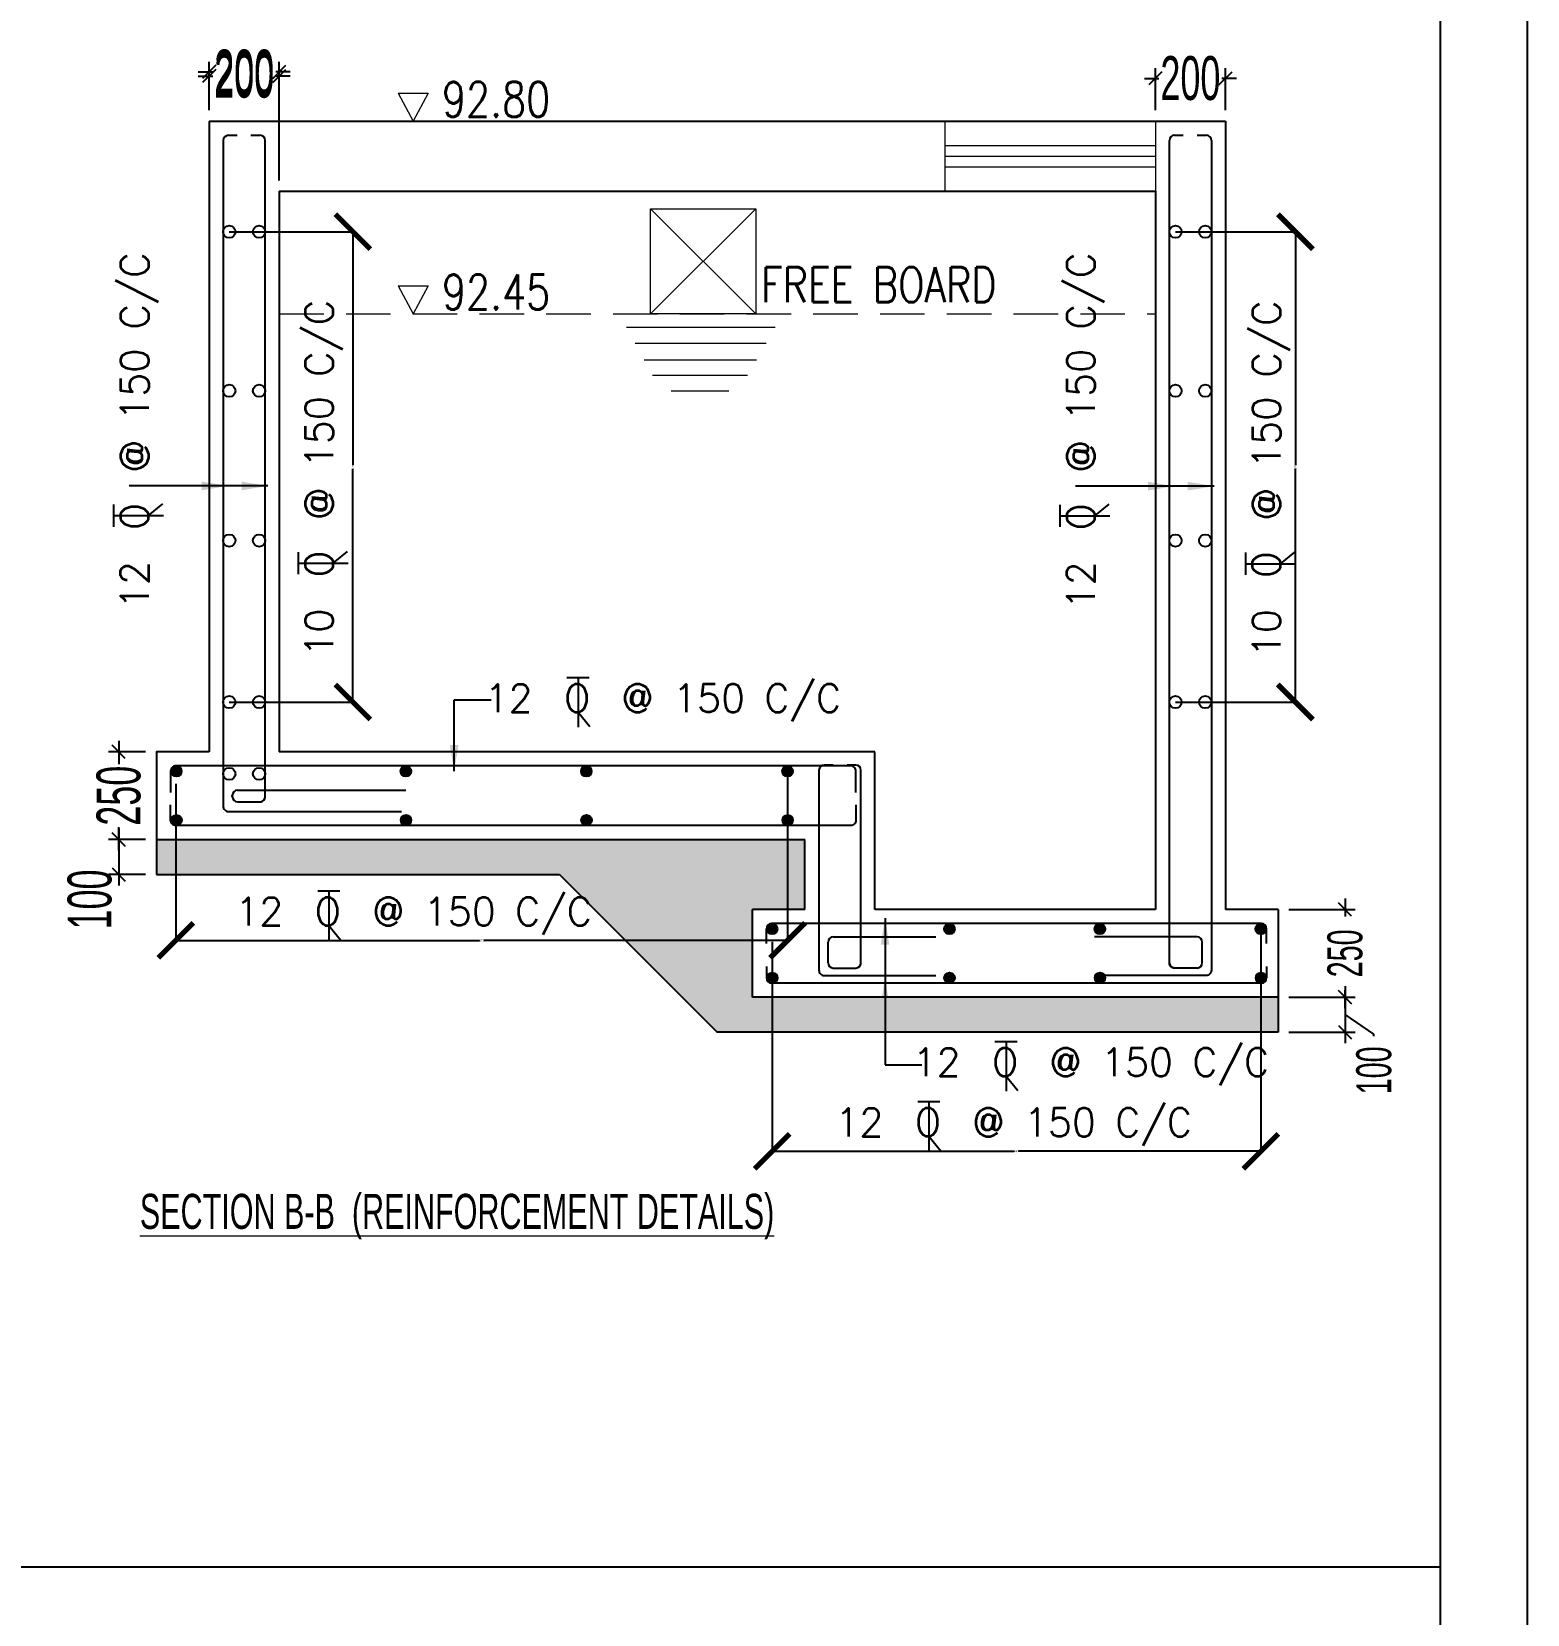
# Model space of a CAD drawing. Extents: x 1878645 to 3043969, y -1160829 to -603973.
# Drawn here: x 2197147 to 2201415, y -763724 to -759207 of the extents above; entities that cross this region are included whole.
import ezdxf
from ezdxf.enums import TextEntityAlignment as Align

# ---------------------------------------------------------------- set-up
doc = ezdxf.new("R2010")
doc.units = 0
doc.header["$LTSCALE"] = 100
doc.header["$PDMODE"] = 66
doc.linetypes.add('CONTINOUS', pattern=[0])
doc.linetypes.add('DASHED', pattern=[19.05, 12.7, -6.35])
doc.layers.get('Defpoints').update_dxf_attribs({"lineweight": 0})
for name, color, linetype, lineweight in [('A-GRID-TAG', 3, 'Continuous', 0), ('A-VP', 8, 'Continuous', 13), ('PS-FIXTURES', 13, 'Continuous', 30), ('STR-DIM', 1, 'CONTINOUS', 5)]:
    doc.layers.add(name, color=color, linetype=linetype, lineweight=lineweight)
for name, color, linetype in [('C-HAT', 8, 'Continuous'), ('C-REINF-DOT', 2, 'Continuous'), ('C-RETAINING WALL DETAILS', 4, 'Continuous'), ('CDIM', 3, 'Continuous'), ('Dim', 3, 'Continuous'), ('REINF', 5, 'Continuous'), ('S-FND-TXT-COMN', 3, 'Continuous')]:
    doc.layers.add(name, color=color, linetype=linetype)
doc.styles.add('ROMANS', font='simplex.shx', dxfattribs={"width": 0.75})
doc.styles.add('SOBHA', font='swisscl.ttf')
doc.styles.add('sobha.sed', font='swisscl.ttf', dxfattribs={"width": 0.8})
doc.styles.get("Standard").update_dxf_attribs({"font": 'verdana.ttf'})
doc.dimstyles.new('mm ond feet with line', dxfattribs={"dimtxt": 200, "dimasz": 100, "dimexe": 0.18, "dimexo": 0.0625, "dimgap": 0.09, "dimtad": 0, "dimdec": 0, "dimzin": 0, "dimdsep": 46, "dimtxsty": 'Standard', "dimblk": 'ARCHTICK', "dimcen": 0, "dimclrd": 8, "dimclre": 8, "dimclrt": 7, "dimadec": 0, "dimazin": 0, "dimtfac": 1, "dimtdec": 0, "dimtofl": 0, "dimtmove": 0, "dimatfit": 3, "dimfxl": 1, "dimtolj": 1, "dimtzin": 0, "dimarcsym": 0})
doc.dimstyles.new('S-25 MM', dxfattribs={"dimscale": 25, "dimtxt": 2.5, "dimasz": 1.5, "dimexe": 1.15, "dimexo": 1.25, "dimgap": 0.1, "dimtad": 0, "dimdec": 0, "dimrnd": 0.0005, "dimzin": 0, "dimdsep": 46, "dimtxsty": 'sobha.sed', "dimblk": 'OBLIQUE', "dimcen": 0.09, "dimdle": 1.25, "dimclrd": 8, "dimclre": 8, "dimclrt": 6, "dimadec": 0, "dimazin": 0, "dimtfac": 1, "dimtdec": 0, "dimtofl": 0, "dimtmove": 1, "dimatfit": 3, "dimfxl": 1, "dimtolj": 1, "dimtzin": 0, "dimlwd": -1, "dimlwe": -1, "dimarcsym": 0})

# ---------------------------------------------------------------- blocks, each defined once
blk = doc.blocks.new('ghtrh')
at = {"layer": 'A-GRID-TAG', "color": 0}
for points in [[(2244795.902, -911436.131), (2244838.673, -911516.209)], [(2244795.902, -911436.131), (2244881.444, -911436.131)], [(2244881.444, -911436.131), (2244838.673, -911516.209)]]:
    blk.add_lwpolyline(points, dxfattribs=at)
blk = doc.blocks.new('_OBLIQUE')
at = {"color": 0, "linetype": 'ByBlock'}
blk.add_line((-0.5, -0.5), (0.5, 0.5), dxfattribs=at)
blk = doc.blocks.new('*D909')
at = {"layer": 'Defpoints', "color": 0, "transparency": 16777216}
for p in [(2197395.3, -761262.5), (2197503.3, -761262.5), (2197503.3, -761512.5)]:
    blk.add_point(p, dxfattribs=at)
at = {"layer": 'Dim', "color": 8, "transparency": 16777216}
for p, q in [((2197472, -761262.5), (2197366.5, -761262.5)), ((2197395.3, -761231.2), (2197395.3, -761297.6)), ((2197395.3, -761543.7), (2197395.3, -761477.3)), ((2197472, -761512.5), (2197366.5, -761512.5))]:
    blk.add_line(p, q, dxfattribs=at)
at = {"layer": 'Dim', "color": 8, "transparency": 16777216, "xscale": 37.5, "yscale": 37.5, "zscale": 37.5}
for p, rotation in [((2197395.3, -761262.5), 90), ((2197395.3, -761512.5), 270)]:
    blk.add_blockref('_OBLIQUE', p, dxfattribs=dict(at, rotation=rotation))
at = {"layer": 'Dim', "color": 6, "transparency": 16777216, "insert": (2197395.3, -761387.5), "char_height": 125, "attachment_point": 5, "rotation": 90, "style": 'sobha.sed'}
blk.add_mtext('\\A1;250', dxfattribs=at)
blk = doc.blocks.new('*D910')
at = {"layer": 'Defpoints', "color": 0, "transparency": 16777216}
for p in [(2197503.3, -761512.5), (2197395.3, -761612.5), (2197503.3, -761612.5)]:
    blk.add_point(p, dxfattribs=at)
at = {"layer": 'Dim', "color": 8, "transparency": 16777216}
for p, q in [((2197395.3, -761481.2), (2197395.3, -761643.7)), ((2197472, -761512.5), (2197366.5, -761512.5)), ((2197472, -761612.5), (2197366.5, -761612.5))]:
    blk.add_line(p, q, dxfattribs=at)
at = {"layer": 'Dim', "color": 8, "transparency": 16777216, "xscale": 37.5, "yscale": 37.5, "zscale": 37.5}
for p, rotation in [((2197395.3, -761512.5), 90), ((2197395.3, -761612.5), 270)]:
    blk.add_blockref('_OBLIQUE', p, dxfattribs=dict(at, rotation=rotation))
at = {"layer": 'Dim', "color": 6, "transparency": 16777216, "insert": (2197312.8, -761683.7), "char_height": 125, "attachment_point": 5, "rotation": 90, "style": 'sobha.sed'}
blk.add_mtext('\\A1;100', dxfattribs=at)
blk = doc.blocks.new('*D911')
at = {"layer": 'Defpoints', "color": 0, "transparency": 16777216}
for p in [(2197653.3, -759333.4), (2197653.3, -759462.5), (2197853.3, -759662.5)]:
    blk.add_point(p, dxfattribs=at)
at = {"layer": 'Dim', "color": 8, "transparency": 16777216}
for p, q in [((2197653.3, -759431.2), (2197653.3, -759304.7)), ((2197853.3, -759631.2), (2197853.3, -759304.7)), ((2197622, -759333.4), (2197663.5, -759333.4)), ((2197884.5, -759333.4), (2197843.1, -759333.4))]:
    blk.add_line(p, q, dxfattribs=at)
at = {"layer": 'Dim', "color": 8, "transparency": 16777216, "xscale": 37.5, "yscale": 37.5, "zscale": 37.5, "rotation": 180}
blk.add_blockref('_OBLIQUE', (2197653.3, -759333.4), dxfattribs=at)
at = {"layer": 'Dim', "color": 8, "transparency": 16777216, "xscale": 37.5, "yscale": 37.5, "zscale": 37.5}
blk.add_blockref('_OBLIQUE', (2197853.3, -759333.4), dxfattribs=at)
at = {"layer": 'Dim', "color": 6, "transparency": 16777216, "insert": (2197753.3, -759333.4), "char_height": 125, "attachment_point": 5, "style": 'sobha.sed'}
blk.add_mtext('\\A1;200', dxfattribs=at)
blk = doc.blocks.new('*D912')
at = {"layer": 'Defpoints', "color": 0, "transparency": 16777216}
for p in [(2200553.3, -759340), (2200353.3, -759462.5), (2200553.3, -759462.5)]:
    blk.add_point(p, dxfattribs=at)
at = {"layer": 'Dim', "color": 8, "transparency": 16777216}
for p, q in [((2200353.3, -759431.2), (2200353.3, -759311.3)), ((2200553.3, -759431.2), (2200553.3, -759311.3)), ((2200322, -759340), (2200363.5, -759340)), ((2200584.5, -759340), (2200543.1, -759340))]:
    blk.add_line(p, q, dxfattribs=at)
at = {"layer": 'Dim', "color": 8, "transparency": 16777216, "xscale": 37.5, "yscale": 37.5, "zscale": 37.5, "rotation": 180}
blk.add_blockref('_OBLIQUE', (2200353.3, -759340), dxfattribs=at)
at = {"layer": 'Dim', "color": 8, "transparency": 16777216, "xscale": 37.5, "yscale": 37.5, "zscale": 37.5}
blk.add_blockref('_OBLIQUE', (2200553.3, -759340), dxfattribs=at)
at = {"layer": 'Dim', "color": 6, "transparency": 16777216, "insert": (2200453.3, -759340), "char_height": 125, "attachment_point": 5, "style": 'sobha.sed'}
blk.add_mtext('\\A1;200', dxfattribs=at)
blk = doc.blocks.new('*D913')
at = {"layer": 'Defpoints', "color": 0, "transparency": 16777216}
for p in [(2200703.3, -761712.5), (2200703.3, -761962.5), (2200894.7, -761962.5)]:
    blk.add_point(p, dxfattribs=at)
at = {"layer": 'Dim', "color": 8, "transparency": 16777216}
for p, q in [((2200734.5, -761712.5), (2200923.4, -761712.5)), ((2200894.7, -761681.2), (2200894.7, -761732.1)), ((2200894.7, -761993.7), (2200894.7, -761942.8)), ((2200734.5, -761962.5), (2200923.4, -761962.5))]:
    blk.add_line(p, q, dxfattribs=at)
at = {"layer": 'Dim', "color": 8, "transparency": 16777216, "xscale": 37.5, "yscale": 37.5, "zscale": 37.5}
for p, rotation in [((2200894.7, -761712.5), 90), ((2200894.7, -761962.5), 270)]:
    blk.add_blockref('_OBLIQUE', p, dxfattribs=dict(at, rotation=rotation))
at = {"layer": 'Dim', "color": 6, "transparency": 16777216, "insert": (2200894.7, -761837.5), "char_height": 100, "attachment_point": 5, "rotation": 90, "style": 'sobha.sed'}
blk.add_mtext('\\A1;250', dxfattribs=at)
blk = doc.blocks.new('*D914')
at = {"layer": 'Defpoints', "color": 0, "transparency": 16777216}
for p in [(2200703.3, -761962.5), (2200703.3, -762062.5), (2200894.7, -762062.5)]:
    blk.add_point(p, dxfattribs=at)
at = {"layer": 'Dim', "color": 8, "transparency": 16777216}
for p, q in [((2200894.7, -761931.2), (2200894.7, -762093.7)), ((2200734.5, -761962.5), (2200923.4, -761962.5)), ((2200977.2, -762068.6), (2200894.7, -762012.5)), ((2200734.5, -762062.5), (2200923.4, -762062.5)), ((2200977.2, -762073.6), (2200977.2, -762068.6))]:
    blk.add_line(p, q, dxfattribs=at)
at = {"layer": 'Dim', "color": 8, "transparency": 16777216, "xscale": 37.5, "yscale": 37.5, "zscale": 37.5}
for p, rotation in [((2200894.7, -761962.5), 90), ((2200894.7, -762062.5), 270)]:
    blk.add_blockref('_OBLIQUE', p, dxfattribs=dict(at, rotation=rotation))
at = {"layer": 'Dim', "color": 6, "transparency": 16777216, "insert": (2200977.2, -762171.4), "char_height": 100, "attachment_point": 5, "rotation": 90, "style": 'sobha.sed'}
blk.add_mtext('\\A1;100', dxfattribs=at)
blk = doc.blocks.new('*D915')
at = {"layer": 'Defpoints', "color": 0, "transparency": 16777216}
for p in [(2197653.3, -759321.4), (2197653.3, -759462.5), (2197853.3, -759462.5)]:
    blk.add_point(p, dxfattribs=at)
at = {"layer": 'Dim', "color": 8, "transparency": 16777216}
for p, q in [((2197622, -759321.4), (2197663.5, -759321.4)), ((2197653.3, -759431.2), (2197653.3, -759292.6)), ((2197884.5, -759321.4), (2197843.1, -759321.4)), ((2197853.3, -759431.2), (2197853.3, -759292.6))]:
    blk.add_line(p, q, dxfattribs=at)
at = {"layer": 'Dim', "color": 8, "transparency": 16777216, "xscale": 37.5, "yscale": 37.5, "zscale": 37.5, "rotation": 180}
blk.add_blockref('_OBLIQUE', (2197653.3, -759321.4), dxfattribs=at)
at = {"layer": 'Dim', "color": 8, "transparency": 16777216, "xscale": 37.5, "yscale": 37.5, "zscale": 37.5}
blk.add_blockref('_OBLIQUE', (2197853.3, -759321.4), dxfattribs=at)
at = {"layer": 'Dim', "color": 6, "transparency": 16777216, "insert": (2197753.3, -759321.4), "char_height": 125, "attachment_point": 5, "style": 'sobha.sed'}
blk.add_mtext('\\A1;200', dxfattribs=at)
blk = doc.blocks.new('_ARCHTICK')
at = {"color": 0, "linetype": 'ByBlock', "const_width": 0.15}
blk.add_lwpolyline([(-0.5, -0.5), (0.5, 0.5)], dxfattribs=at)
blk = doc.blocks.new('*D916')
at = {"layer": 'Defpoints', "color": 0, "ltscale": 0.001, "transparency": 16777216}
for p in [(2197710.8, -759777.8), (2198063.3, -759777.8), (2197710.8, -761120.1)]:
    blk.add_point(p, dxfattribs=at)
at = {"layer": 'Dim', "color": 8, "lineweight": -2, "ltscale": 0.001, "transparency": 16777216}
for p, q in [((2197710.8, -759777.8), (2198063.5, -759777.8)), ((2198063.3, -759777.8), (2198063.3, -760442.9)), ((2198063.3, -761120.1), (2198063.3, -760455)), ((2197710.8, -761120.1), (2198063.5, -761120.1))]:
    blk.add_line(p, q, dxfattribs=at)
at = {"layer": 'Dim', "color": 8, "lineweight": -2, "ltscale": 0.001, "transparency": 16777216, "xscale": 100, "yscale": 100, "zscale": 100}
for p, rotation in [((2198063.3, -759777.8), 90), ((2198063.3, -761120.1), 270)]:
    blk.add_blockref('_ARCHTICK', p, dxfattribs=dict(at, rotation=rotation))
at = {"layer": 'Dim', "color": 7, "ltscale": 0.001, "transparency": 16777216, "insert": (2198063.3, -760448.9), "char_height": 5, "attachment_point": 5, "rotation": 90}
blk.add_mtext('\\A1;671', dxfattribs=at)
blk = doc.blocks.new('TOR')
at = {"color": 2}
for p, q in [((-1.08, 3.13), (0.9, 3.13)), ((-0.09, 3.13), (-0.09, -1.3)), ((-0.09, 0.04), (0.95, -1.24))]:
    blk.add_line(p, q, dxfattribs=at)
at = {"color": 2, "style": 'ROMANS'}
blk.add_text('O', height=2.5, dxfattribs=at).set_placement((-1.35, 0.04))
blk.add_attdef('TOR', text='', height=2.5, dxfattribs=at).set_placement((-4.14, 0.04), align=Align.RIGHT)
blk.add_attdef('DIST', (3.77, 0.04), '', height=2.5, dxfattribs=at)
blk = doc.blocks.new('*D917')
at = {"layer": 'Defpoints', "color": 0, "ltscale": 0.001, "transparency": 16777216}
for p in [(2200410.8, -759777.8), (2200752.8, -759777.8), (2200410.8, -761120.1)]:
    blk.add_point(p, dxfattribs=at)
at = {"layer": 'Dim', "color": 8, "lineweight": -2, "ltscale": 0.001, "transparency": 16777216}
for p, q in [((2200410.8, -759777.8), (2200752.9, -759777.8)), ((2200752.8, -759777.8), (2200752.8, -760442.9)), ((2200752.8, -761120.1), (2200752.8, -760455)), ((2200410.8, -761120.1), (2200752.9, -761120.1))]:
    blk.add_line(p, q, dxfattribs=at)
at = {"layer": 'Dim', "color": 8, "lineweight": -2, "ltscale": 0.001, "transparency": 16777216, "xscale": 100, "yscale": 100, "zscale": 100}
for p, rotation in [((2200752.8, -759777.8), 90), ((2200752.8, -761120.1), 270)]:
    blk.add_blockref('_ARCHTICK', p, dxfattribs=dict(at, rotation=rotation))
at = {"layer": 'Dim', "color": 7, "ltscale": 0.001, "transparency": 16777216, "insert": (2200752.8, -760448.9), "char_height": 5, "attachment_point": 5, "rotation": 90}
blk.add_mtext('\\A1;671', dxfattribs=at)
blk = doc.blocks.new('*D918')
at = {"layer": 'Defpoints', "color": 0, "ltscale": 0.001, "transparency": 16777216}
for p in [(2200654.2, -761768), (2199259.8, -761804.2), (2199259.8, -762402.5)]:
    blk.add_point(p, dxfattribs=at)
at = {"layer": 'Dim', "color": 8, "lineweight": -2, "ltscale": 0.001, "transparency": 16777216}
for p, q in [((2200654.2, -761768), (2200654.2, -762402.7)), ((2199259.8, -761804.3), (2199259.8, -762402.7)), ((2199259.8, -762402.5), (2199950.8, -762402.5)), ((2200654.2, -762402.5), (2199963.2, -762402.5))]:
    blk.add_line(p, q, dxfattribs=at)
at = {"layer": 'Dim', "color": 8, "lineweight": -2, "ltscale": 0.001, "transparency": 16777216, "xscale": 100, "yscale": 100, "zscale": 100, "rotation": 180}
blk.add_blockref('_ARCHTICK', (2199259.8, -762402.5), dxfattribs=at)
at = {"layer": 'Dim', "color": 8, "lineweight": -2, "ltscale": 0.001, "transparency": 16777216, "xscale": 100, "yscale": 100, "zscale": 100}
blk.add_blockref('_ARCHTICK', (2200654.2, -762402.5), dxfattribs=at)
at = {"layer": 'Dim', "color": 7, "ltscale": 0.001, "transparency": 16777216, "insert": (2199957, -762402.5), "char_height": 5, "attachment_point": 5}
blk.add_mtext('\\A1;697', dxfattribs=at)
blk = doc.blocks.new('*D919')
at = {"layer": 'Defpoints', "color": 0, "ltscale": 0.001, "transparency": 16777216}
for p in [(2197558.3, -761353.7), (2199303.8, -761318), (2197558.3, -761800.5)]:
    blk.add_point(p, dxfattribs=at)
at = {"layer": 'Dim', "color": 8, "lineweight": -2, "ltscale": 0.001, "transparency": 16777216}
for p, q in [((2197558.3, -761353.8), (2197558.3, -761800.7)), ((2199303.8, -761318), (2199303.8, -761800.7)), ((2197558.3, -761800.5), (2198424.8, -761800.5)), ((2199303.8, -761800.5), (2198437.2, -761800.5))]:
    blk.add_line(p, q, dxfattribs=at)
at = {"layer": 'Dim', "color": 8, "lineweight": -2, "ltscale": 0.001, "transparency": 16777216, "xscale": 100, "yscale": 100, "zscale": 100, "rotation": 180}
blk.add_blockref('_ARCHTICK', (2197558.3, -761800.5), dxfattribs=at)
at = {"layer": 'Dim', "color": 8, "lineweight": -2, "ltscale": 0.001, "transparency": 16777216, "xscale": 100, "yscale": 100, "zscale": 100}
blk.add_blockref('_ARCHTICK', (2199303.8, -761800.5), dxfattribs=at)
at = {"layer": 'Dim', "color": 7, "ltscale": 0.001, "transparency": 16777216, "insert": (2198431, -761800.5), "char_height": 5, "attachment_point": 5}
blk.add_mtext('\\A1;873', dxfattribs=at)

msp = doc.modelspace()

# ---------------------------------------------------------------- hatches: boundary and pattern name
at = {"layer": 'C-HAT'}
h = msp.add_hatch(dxfattribs=at)
h.set_pattern_fill('AR-CONC', color=256, scale=0.5, angle=0.84205898)
h.set_pattern_definition([(50.842059, (34865.15, 172179.57), (91.1996188, -6.6299734), [9.525, -104.775]), (355.842059, (34865.15, 172179.57), (-19.02371, 95.2591344), [7.62, -83.820292]), (101.2935037, (34872.75, 172179.015), (72.1759088, 88.629157), [8.0950044, -89.0451223]), (47.026259, (34864.78, 172204.97), (135.8338136, -19.0269816), [14.2875, -157.1625]), (97.4776166, (34876.1, 172203.38), (116.871139, 125.444168), [12.1425116, -133.567804]), (352.02621, (34864.78, 172204.97), (116.871139, 125.444168), [11.4299835, -125.729866]), (21.842059, (34877.57, 172198.8), (76.5504624, -50.0130014), [9.525, -104.775]), (326.842059, (34877.57, 172198.8), (29.544248, 92.538164), [7.62, -83.82]), (72.293504, (34883.95, 172194.635), (106.09471, 42.525163), [8.0950044, -89.0449688]), (38.342059, (34865.15, 172179.568), (0.9228171, 42.295649), [0, -82.804, 0, -85.09, 0, -84.1375]), (8.342059, (34865.15, 172179.57), (32.6700877, 50.5758746), [0, -48.514, 0, -80.899, 0, -32.0675]), (328.342059, (34836.832, 172179.15), (67.83007136, -1.86773126), [0, -31.75, 0, -99.06, 0, -131.445]), (318.342059, (34824.134, 172178.965), (73.869756, 13.8003386), [0, -41.275, 0, -65.786, 0, -93.345])])
h.paths.add_polyline_path([(2197503.28517, -761512.45115), (2197503.28517, -761612.45115), (2198653.28517, -761612.45115), (2199103.28517, -762062.45115), (2200703.28517, -762062.45115), (2200703.28517, -761962.45115), (2199203.28517, -761962.45115), (2199203.28517, -761712.45115), (2199353.28517, -761712.45115), (2199353.28517, -761512.45115)])
at = {"layer": 'C-REINF-DOT'}
h = msp.add_hatch(color=9, dxfattribs=at)
h.dxf.hatch_style = 1
edge = h.paths.add_edge_path()
edge.add_ellipse((2197559.77347, -761317.96346), major_axis=(15, 0), ratio=1, start_angle=0, end_angle=360)
h = msp.add_hatch(color=9, dxfattribs=at)
h.dxf.hatch_style = 1
edge = h.paths.add_edge_path()
edge.add_ellipse((2198214.6215, -761317.96346), major_axis=(15, 0), ratio=1, start_angle=0, end_angle=360)
h = msp.add_hatch(color=9, dxfattribs=at)
h.dxf.hatch_style = 1
edge = h.paths.add_edge_path()
edge.add_ellipse((2198729.67602, -761317.96346), major_axis=(15, 0), ratio=1, start_angle=0, end_angle=360)
h = msp.add_hatch(color=9, dxfattribs=at)
h.dxf.hatch_style = 1
edge = h.paths.add_edge_path()
edge.add_ellipse((2199303.75368, -761317.96346), major_axis=(15, 0), ratio=1, start_angle=0, end_angle=360)
h = msp.add_hatch(color=9, dxfattribs=at)
h.dxf.hatch_style = 1
edge = h.paths.add_edge_path()
edge.add_ellipse((2197560.22922, -761457.45115), major_axis=(15, 0), ratio=1, start_angle=0, end_angle=360)
h = msp.add_hatch(color=9, dxfattribs=at)
h.dxf.hatch_style = 1
edge = h.paths.add_edge_path()
edge.add_ellipse((2198215.07725, -761457.45115), major_axis=(15, 0), ratio=1, start_angle=0, end_angle=360)
h = msp.add_hatch(color=9, dxfattribs=at)
h.dxf.hatch_style = 1
edge = h.paths.add_edge_path()
edge.add_ellipse((2198730.13177, -761457.45115), major_axis=(15, 0), ratio=1, start_angle=0, end_angle=360)
h = msp.add_hatch(color=9, dxfattribs=at)
h.dxf.hatch_style = 1
edge = h.paths.add_edge_path()
edge.add_ellipse((2199304.20943, -761457.45115), major_axis=(15, 0), ratio=1, start_angle=0, end_angle=360)
h = msp.add_hatch(color=9, dxfattribs=at)
h.dxf.hatch_style = 1
edge = h.paths.add_edge_path()
edge.add_ellipse((2199259.77347, -761767.96346), major_axis=(15, 0), ratio=1, start_angle=0, end_angle=360)
h = msp.add_hatch(color=9, dxfattribs=at)
h.dxf.hatch_style = 1
edge = h.paths.add_edge_path()
edge.add_ellipse((2199765.66105, -761767.96346), major_axis=(15, 0), ratio=1, start_angle=0, end_angle=360)
h = msp.add_hatch(color=9, dxfattribs=at)
h.dxf.hatch_style = 1
edge = h.paths.add_edge_path()
edge.add_ellipse((2200194.92022, -761767.96346), major_axis=(15, 0), ratio=1, start_angle=0, end_angle=360)
h = msp.add_hatch(color=9, dxfattribs=at)
h.dxf.hatch_style = 1
edge = h.paths.add_edge_path()
edge.add_ellipse((2200654.18958, -761767.96346), major_axis=(15, 0), ratio=1, start_angle=0, end_angle=360)
h = msp.add_hatch(color=9, dxfattribs=at)
h.dxf.hatch_style = 1
edge = h.paths.add_edge_path()
edge.add_ellipse((2199260.22922, -761907.45115), major_axis=(15, 0), ratio=1, start_angle=0, end_angle=360)
h = msp.add_hatch(color=9, dxfattribs=at)
h.dxf.hatch_style = 1
edge = h.paths.add_edge_path()
edge.add_ellipse((2199766.1168, -761907.45115), major_axis=(15, 0), ratio=1, start_angle=0, end_angle=360)
h = msp.add_hatch(color=9, dxfattribs=at)
h.dxf.hatch_style = 1
edge = h.paths.add_edge_path()
edge.add_ellipse((2200195.37597, -761907.45115), major_axis=(15, 0), ratio=1, start_angle=0, end_angle=360)
h = msp.add_hatch(color=9, dxfattribs=at)
h.dxf.hatch_style = 1
edge = h.paths.add_edge_path()
edge.add_ellipse((2200654.64534, -761907.45115), major_axis=(15, 0), ratio=1, start_angle=0, end_angle=360)

# ---------------------------------------------------------------- linework, layer by layer
at = {"color": 35}
msp.add_line((2201414.76321, -773992.5911, 0.0006), (2201414.76321, -754328.63304, 0.0006), dxfattribs=at)
msp.add_line((2201166.69775, -773754.06662, 0.0006), (2201166.69775, -754576.69849, 0.0006))
at = {"layer": 'A-GRID-TAG', "color": 1, "elevation": 0.0006}
for points in [[(2199753.28517, -759462.45115), (2200353.28517, -759462.45115), (2200353.28517, -759662.45115), (2199753.28517, -759662.45115)], [(2198913.01755, -759712.45115), (2199213.01755, -759712.45115), (2199213.01755, -760012.45115), (2198913.01755, -760012.45115)]]:
    msp.add_lwpolyline(points, close=True, dxfattribs=at)
for points in [[(2199753.28517, -759531.95715), (2200353.28517, -759531.95715)], [(2199753.28517, -759562.45115), (2200353.28517, -759562.45115)], [(2199753.28517, -759592.94515), (2200353.28517, -759592.94515)], [(2199213.01755, -759712.45115), (2198913.01755, -760012.45115)], [(2198913.01755, -759712.45115), (2199213.01755, -760012.45115)]]:
    msp.add_lwpolyline(points, dxfattribs=at)
at = {"layer": 'A-GRID-TAG', "color": 7, "linetype": 'DASHED', "ltscale": 0.1, "elevation": 0.0006}
msp.add_lwpolyline([(2197853.28517, -760012.45115), (2200353.28517, -760012.45115)], dxfattribs=at)
at = {"layer": 'A-VP', "color": 9, "elevation": 0.0006}
for points in [[(2198844.16499, -760050.4777), (2199268.7309, -760050.4777)], [(2198868.9037, -760095.98751), (2199242.41791, -760095.98751)], [(2198894.66749, -760143.38309), (2199215.0146, -760143.38309)], [(2198918.65447, -760143.38309), (2199189.50117, -760143.38309)], [(2198918.65447, -760187.51), (2199189.50117, -760187.51)], [(2198971.94774, -760231.63692), (2199136.20791, -760231.63692)]]:
    msp.add_lwpolyline(points, dxfattribs=at)
at = {"layer": 'C-REINF-DOT', "color": 7}
for centre, radius in [((2197710.78517, -759777.75919, 0.0006), 17.5), ((2197795.85538, -759777.75919, 0.0006), 17.5), ((2200410.78517, -759777.75919, 0.0006), 17.5), ((2200495.85538, -759777.75919, 0.0006), 17.5), ((2197710.78517, -760231.73481, 0.0006), 17.5), ((2197795.85538, -760231.73481, 0.0006), 17.5), ((2200410.78517, -760231.73481, 0.0006), 17.5), ((2200495.85538, -760231.73481, 0.0006), 17.5), ((2197710.78517, -760659.48481, 0.0006), 17.5), ((2197795.85538, -760659.48481, 0.0006), 17.5), ((2200410.78517, -760659.48481, 0.0006), 17.5), ((2200495.85538, -760659.48481, 0.0006), 17.5), ((2197710.78517, -761120.13176, 0.0006), 17.5), ((2197795.85538, -761120.13176, 0.0006), 17.5), ((2200410.78517, -761120.13176, 0.0006), 17.5), ((2200495.85538, -761120.13176, 0.0006), 17.5), ((2197559.77347, -761317.96346, 0.0006), 15), ((2197710.78517, -761325.14873, 0.0006), 17.5), ((2197795.85538, -761325.14873, 0.0006), 17.5), ((2198214.6215, -761317.96346, 0.0006), 15), ((2198729.67602, -761317.96346, 0.0006), 15), ((2199303.75368, -761317.96346, 0.0006), 15), ((2197560.22922, -761457.45115, 0.0006), 15), ((2198215.07725, -761457.45115, 0.0006), 15), ((2198730.13177, -761457.45115, 0.0006), 15), ((2199304.20943, -761457.45115, 0.0006), 15), ((2199259.77347, -761767.96346, 0.0006), 15), ((2199765.66105, -761767.96346, 0.0006), 15), ((2200194.92022, -761767.96346, 0.0006), 15), ((2200654.18958, -761767.96346, 0.0006), 15), ((2199260.22922, -761907.45115, 0.0006), 15), ((2199766.1168, -761907.45115, 0.0006), 15), ((2200195.37597, -761907.45115, 0.0006), 15), ((2200654.64534, -761907.45115, 0.0006), 15)]:
    msp.add_circle(centre, radius, dxfattribs=at)
at = {"layer": 'C-RETAINING WALL DETAILS', "color": 2}
for p, q in [((2197653.28517, -759462.45115, 0.0006), (2197653.28517, -761262.45115, 0.0006)), ((2200553.28517, -759462.45115, 0.0006), (2200553.28517, -761712.45115, 0.0006)), ((2197853.28517, -759662.45115, 0.0006), (2197853.28517, -761262.45115, 0.0006)), ((2200353.28517, -759662.45115, 0.0006), (2200353.28517, -761712.45115, 0.0006)), ((2199553.28517, -761712.45115, 0.0006), (2199553.28517, -761262.45115, 0.0006)), ((2197503.28517, -761512.45115, 0.0006), (2197503.28517, -761612.45115, 0.0006)), ((2199353.28517, -761712.45115, 0.0006), (2199353.28517, -761512.45115, 0.0006)), ((2197503.28517, -761612.45115, 0.0006), (2198653.28517, -761612.45115, 0.0006)), ((2198653.28517, -761612.45115, 0.0006), (2199103.28517, -762062.45115, 0.0006)), ((2199353.28517, -761712.45115, 0.0006), (2199203.28517, -761712.45115, 0.0006)), ((2199203.28517, -761962.45115, 0.0006), (2199203.28517, -761712.45115, 0.0006)), ((2200353.28517, -761712.45115, 0.0006), (2199553.28517, -761712.45115, 0.0006)), ((2200703.28517, -761712.45115, 0.0006), (2200553.28517, -761712.45115, 0.0006)), ((2200703.28517, -761712.45115, 0.0006), (2200703.28517, -761962.45115, 0.0006)), ((2200703.28517, -761962.45115, 0.0006), (2199203.28517, -761962.45115, 0.0006)), ((2200703.28517, -761962.45115, 0.0006), (2200703.28517, -762062.45115, 0.0006)), ((2200703.28517, -762062.45115, 0.0006), (2199103.28517, -762062.45115, 0.0006))]:
    msp.add_line(p, q, dxfattribs=at)
at = {"layer": 'C-RETAINING WALL DETAILS', "color": 2, "elevation": 0.0006}
for points in [[(2197653.28517, -759462.45115), (2200553.28517, -759462.45115)], [(2197853.28517, -759662.45115), (2200353.28517, -759662.45115)], [(2197653.28517, -761262.45115), (2197503.28517, -761262.45115), (2197503.28517, -761512.45115), (2199353.28517, -761512.45115)], [(2199553.28517, -761262.45115), (2197853.28517, -761262.45115)]]:
    msp.add_lwpolyline(points, dxfattribs=at)
at = {"layer": 'REINF'}
for p, q in [((2197708.28517, -759502.45115, 0.0006), (2197732.85453, -759502.45115, 0.0006)), ((2197772.48386, -759502.45115, 0.0006), (2197798.28517, -759502.45115, 0.0006)), ((2200408.28517, -759502.3724, 0.0006), (2200432.85453, -759502.3724, 0.0006)), ((2200472.48386, -759502.3724, 0.0006), (2200498.28517, -759502.3724, 0.0006)), ((2199434.08649, -761299.91146, 0.0006), (2199408.28517, -761299.91146, 0.0006)), ((2199498.28517, -761299.91146, 0.0006), (2199473.71582, -761299.91146, 0.0006)), ((2197719.23795, -761389.88536, 0.0006), (2197719.23795, -761386.97066, 0.0006)), ((2197734.23795, -761371.97066, 0.0006), (2198214.9756, -761371.97066, 0.0006)), ((2199243.28517, -761809.351, 0.0006), (2199243.28517, -761767.45115, 0.0006)), ((2200655.78839, -761752.45115, 0.0006), (2199258.28517, -761752.45115, 0.0006)), ((2200670.78839, -761809.351, 0.0006), (2200670.78839, -761767.45115, 0.0006)), ((2199419.23795, -761864.43177, 0.0006), (2199419.23795, -761805.34104, 0.0006)), ((2199434.23795, -761790.34104, 0.0006), (2199726.4803, -761790.34104, 0.0006)), ((2200472.3324, -761790.34104, 0.0006), (2200180.09005, -761790.34104, 0.0006)), ((2200487.3324, -761864.43177, 0.0006), (2200487.3324, -761805.34104, 0.0006)), ((2199243.28517, -761874.60636, 0.0006), (2199243.28517, -761907.45115, 0.0006)), ((2200670.78839, -761874.60636, 0.0006), (2200670.78839, -761907.45115, 0.0006)), ((2200655.78839, -761922.45115, 0.0006), (2199258.28517, -761922.45115, 0.0006))]:
    msp.add_line(p, q, dxfattribs=at)
at = {"layer": 'REINF', "elevation": 0.0006}
for points in [[(2197693.28517, -759517.45115), (2197693.28517, -761417.45115)], [(2197813.28517, -761389.88536), (2197813.28517, -759517.45115)], [(2200393.28517, -761864.43177), (2200393.28517, -759517.3724)], [(2200513.28517, -759517.3724), (2200513.28517, -761885.82153)], [(2199393.28517, -761314.91146), (2199393.28517, -761885.82153)], [(2199513.28517, -761864.43177), (2199513.28517, -761314.91146)]]:
    msp.add_lwpolyline(points, dxfattribs=at)
for points in [[(2199498.83672, -761378.41349), (2199498.83672, -761317.45115, 0.4142135624), (2199483.83672, -761302.45115), (2197558.28517, -761302.45115, 0.4142135624), (2197543.28517, -761317.45115), (2197543.28517, -761378.41349)], [(2197734.23795, -761404.88536), (2197798.28517, -761404.88536, 0.4142135624), (2197813.28517, -761389.88536)], [(2199498.83672, -761413.52842), (2199498.83672, -761457.45115, -0.4142135624), (2199483.83672, -761472.45115), (2197558.28517, -761472.45115, -0.4142135624), (2197543.28517, -761457.45115), (2197543.28517, -761413.52842)], [(2197693.28517, -761417.45115, 0.4142135624), (2197708.28517, -761432.45115), (2198202.13246, -761432.45115)], [(2199393.28517, -761885.82153, 0.4142135624), (2199408.28517, -761900.82153), (2199726.4803, -761900.82153)], [(2199434.23795, -761879.43177), (2199498.28517, -761879.43177, 0.4142135624), (2199513.28517, -761864.43177)], [(2200513.28517, -761885.82153, -0.4142135624), (2200498.28517, -761900.82153), (2200180.09005, -761900.82153)], [(2200472.3324, -761879.43177), (2200408.28517, -761879.43177, -0.4142135624), (2200393.28517, -761864.43177)]]:
    msp.add_lwpolyline(points, format="xyb", dxfattribs=at)
at = {"layer": 'REINF'}
for centre, start, end in [((2197708.28517, -759517.45115, 0.0006), 90, 180), ((2197798.28517, -759517.45115, 0.0006), 0, 90), ((2200408.28517, -759517.3724, 0.0006), 90, 180), ((2200498.28517, -759517.3724, 0.0006), 0, 90), ((2199408.28517, -761314.91146, 0.0006), 90, 180), ((2199498.28517, -761314.91146, 0.0006), 0, 90), ((2197734.23795, -761386.97066, 0.0006), 90, 180), ((2197734.23795, -761389.88536, 0.0006), 180, 270), ((2197798.28517, -761389.88536, 0.0006), 270, 0), ((2199258.28517, -761767.45115, 0.0006), 90, 180), ((2200655.78839, -761767.45115, 0.0006), 0, 90), ((2199434.23795, -761805.34104, 0.0006), 90, 180), ((2200472.3324, -761805.34104, 0.0006), 0, 90), ((2199434.23795, -761864.43177, 0.0006), 180, 270), ((2199498.28517, -761864.43177, 0.0006), 270, 0), ((2200408.28517, -761864.43177, 0.0006), 180, 270), ((2200472.3324, -761864.43177, 0.0006), 270, 0), ((2199258.28517, -761907.45115, 0.0006), 180, 270), ((2200655.78839, -761907.45115, 0.0006), 270.00000001, 0)]:
    msp.add_arc(centre, 15, start, end, dxfattribs=at)
at = {"layer": 'S-FND-TXT-COMN', "color": 1, "elevation": 0.0006}
msp.add_lwpolyline([(2174833.59525, -763588.61348), (2201166.69775, -763588.61348)], dxfattribs=at)

# ---------------------------------------------------------------- block references
at = {"layer": 'A-GRID-TAG', "color": 0}
for p in [(-46603.64883, 152053.75785, 0.0006), (-46603.64883, 151503.75785, 0.0006)]:
    msp.add_blockref('ghtrh', p, dxfattribs=at)
at = {"layer": 'CDIM', "color": 7}
ref = msp.add_blockref('TOR', (2197481.8652, -760585.16749, 0.0006), dxfattribs=dict(at, xscale=32, yscale=32, zscale=32, rotation=89.99999999998403))
ref.add_attrib('TOR', '12', dxfattribs={"layer": '0', "color": 7, "height": 80, "rotation": 90, "style": 'ROMANS'}).set_placement((2197480.7057, -760717.79865, 0.0006), align=Align.RIGHT)
ref.add_attrib('DIST', '@ 150 C/C ', (2197480.7057, -760464.50733, 0.0006), dxfattribs={"layer": '0', "color": 7, "height": 80, "rotation": 90, "style": 'ROMANS'})
ref = msp.add_blockref('TOR', (2200181.8652, -760585.79501, 0.0006), dxfattribs=dict(at, xscale=32, yscale=32, zscale=32, rotation=89.99999999998403))
ref.add_attrib('TOR', '12', dxfattribs={"layer": '0', "color": 7, "height": 80, "rotation": 90, "style": 'ROMANS'}).set_placement((2200180.7057, -760718.42617, 0.0006), align=Align.RIGHT)
ref.add_attrib('DIST', '@ 150 C/C ', (2200180.7057, -760465.13485, 0.0006), dxfattribs={"layer": '0', "color": 7, "height": 80, "rotation": 90, "style": 'ROMANS'})
ref = msp.add_blockref('TOR', (2198008.17148, -760720.83579, 0.0006), dxfattribs=dict(at, xscale=32, yscale=32, zscale=32, rotation=89.99999999998403))
ref.add_attrib('TOR', '10', dxfattribs={"layer": '0', "color": 7, "height": 80, "rotation": 90, "style": 'ROMANS'}).set_placement((2198007.01199, -760853.46695, 0.0006), align=Align.RIGHT)
ref.add_attrib('DIST', '@ 150 C/C ', (2198007.01199, -760600.17563, 0.0006), dxfattribs={"layer": '0', "color": 7, "height": 80, "rotation": 90, "style": 'ROMANS'})
ref = msp.add_blockref('TOR', (2200711.22055, -760722.49927, 0.0006), dxfattribs=dict(at, xscale=32, yscale=32, zscale=32, rotation=89.99999999998403))
ref.add_attrib('TOR', '10', dxfattribs={"layer": '0', "color": 7, "height": 80, "rotation": 90, "style": 'ROMANS'}).set_placement((2200710.06106, -760855.13043, 0.0006), align=Align.RIGHT)
ref.add_attrib('DIST', '@ 150 C/C ', (2200710.06106, -760601.83911, 0.0006), dxfattribs={"layer": '0', "color": 7, "height": 80, "rotation": 90, "style": 'ROMANS'})
ref = msp.add_blockref('TOR', (2198708.86442, -761150.53755, 0.0006), dxfattribs=dict(at, xscale=31.99999999999999, yscale=31.99999999999999, zscale=31.99999999999999))
ref.add_attrib('TOR', '12', dxfattribs={"layer": '0', "color": 7, "height": 80, "style": 'ROMANS'}).set_placement((2198576.23326, -761149.37805, 0.0006), align=Align.RIGHT)
ref.add_attrib('DIST', '@ 150 C/C ', (2198829.52458, -761149.37805, 0.0006), dxfattribs={"layer": '0', "color": 7, "height": 80, "style": 'ROMANS'})
ref = msp.add_blockref('TOR', (2197997.48291, -761758.94593, 0.0006), dxfattribs=dict(at, xscale=31.99999999999999, yscale=31.99999999999999, zscale=31.99999999999999))
ref.add_attrib('TOR', '12', dxfattribs={"layer": '0', "color": 7, "height": 80, "style": 'ROMANS'}).set_placement((2197864.85175, -761757.78643, 0.0006), align=Align.RIGHT)
ref.add_attrib('DIST', '@ 150 C/C ', (2198118.14306, -761757.78643, 0.0006), dxfattribs={"layer": '0', "color": 7, "height": 80, "style": 'ROMANS'})
ref = msp.add_blockref('TOR', (2199930.09062, -762189.51455, 0.0006), dxfattribs=dict(at, xscale=31.99999999999999, yscale=31.99999999999999, zscale=31.99999999999999))
ref.add_attrib('TOR', '12', dxfattribs={"layer": '0', "color": 7, "height": 80, "style": 'ROMANS'}).set_placement((2199797.45946, -762188.35505, 0.0006), align=Align.RIGHT)
ref.add_attrib('DIST', '@ 150 C/C ', (2200050.75078, -762188.35505, 0.0006), dxfattribs={"layer": '0', "color": 7, "height": 80, "style": 'ROMANS'})
ref = msp.add_blockref('TOR', (2199709.91676, -762360.98111, 0.0006), dxfattribs=dict(at, xscale=31.99999999999999, yscale=31.99999999999999, zscale=31.99999999999999))
ref.add_attrib('TOR', '12', dxfattribs={"layer": '0', "color": 7, "height": 80, "style": 'ROMANS'}).set_placement((2199577.2856, -762359.82161, 0.0006), align=Align.RIGHT)
ref.add_attrib('DIST', '@ 150 C/C ', (2199830.57692, -762359.82161, 0.0006), dxfattribs={"layer": '0', "color": 7, "height": 80, "style": 'ROMANS'})

# ---------------------------------------------------------------- texts
at = {"layer": 'PS-FIXTURES', "color": 4, "linetype": 'Continuous', "style": 'ROMANS', "width": 0.8}
for s, p in [('92.80', (2198317.79529, -759450.07815, 0.0006)), ('92.45', (2198317.79529, -760000.07815, 0.0006)), (' FREE BOARD', (2199173.40409, -759979.1371, 0.0006))]:
    msp.add_text(s, height=100, dxfattribs=at).set_placement(p)
at = {"layer": 'STR-DIM', "color": 30, "style": 'SOBHA', "width": 0.85}
msp.add_text('%%USECTION B-B  (REINFORCEMENT DETAILS)', height=100, dxfattribs=at).set_placement((2197455.52844, -762623.92435, 0.0006))

# ---------------------------------------------------------------- dimensions: what is measured, and where the dimension line sits
at = {"layer": 'Dim'}
for base, p1, p2, picture, middle in [((2197653.28517, -759321.3897, 0.0006), (2197853.28517, -759462.45115, 0.0006), (2197653.28517, -759462.45115, 0.0006), '*D915', (2197753.28517, -759321.3897, 0.0006)), ((2197653.28517, -759333.4372, 0.0006), (2197853.28517, -759662.45115, 0.0006), (2197653.28517, -759462.45115, 0.0006), '*D911', (2197753.28517, -759333.4372, 0.0006)), ((2200553.28517, -759340.02258, 0.0006), (2200353.28517, -759462.45115, 0.0006), (2200553.28517, -759462.45115, 0.0006), '*D912', (2200453.28517, -759340.02258, 0.0006))]:
    dim = msp.add_linear_dim(base=base, p1=p1, p2=p2, dimstyle='S-25 MM', override={"dimtxt": 5, "dimblk": 'OBLIQUE'}, dxfattribs=at)
    dim.commit()
    dim.dimension.update_dxf_attribs({"geometry": picture, "text_midpoint": middle})
at = {"layer": 'Dim', "ltscale": 0.001}
for base, p1, p2, angle, picture, middle in [((2198063.2946, -759777.75919, 0.0006), (2197710.78517, -761120.13176, 0.0006), (2197710.78517, -759777.75919, 0.0006), 90, '*D916', (2198063.2946, -760448.94547, 0.0006)), ((2200752.75512, -759777.75919, 0.0006), (2200410.78517, -761120.13176, 0.0006), (2200410.78517, -759777.75919, 0.0006), 90, '*D917', (2200752.75512, -760448.94547, 0.0006)), ((2197558.28517, -761800.4805, 0.0006), (2199303.75368, -761317.96346, 0.0006), (2197558.28517, -761353.70781, 0.0006), 180, '*D919', (2198431.01943, -761800.4805, 0.0006)), ((2199259.77347, -762402.51568, 0.0006), (2200654.18958, -761767.96346, 0.0006), (2199259.77347, -761804.22012, 0.0006), 180, '*D918', (2199956.98153, -762402.51568, 0.0006))]:
    dim = msp.add_linear_dim(base=base, p1=p1, p2=p2, angle=angle, dimstyle='mm ond feet with line', override={"dimtxt": 5, "dimlfac": 0.5, "dimblk": 'ARCHTICK'}, dxfattribs=at)
    dim.commit()
    dim.dimension.update_dxf_attribs({"geometry": picture, "text_midpoint": middle})
at = {"layer": 'Dim'}
dim = msp.add_linear_dim(base=(2197395.27196, -761262.45115, 0.0006), p1=(2197503.28517, -761512.45115, 0.0006), p2=(2197503.28517, -761262.45115, 0.0006), angle=90, dimstyle='S-25 MM', override={"dimtxt": 5, "dimblk": 'OBLIQUE'}, dxfattribs=at)
dim.commit()
dim.dimension.update_dxf_attribs({"geometry": '*D909', "text_midpoint": (2197395.27196, -761387.45115, 0.0006)})
for base, p1, p2, angle, override, picture, middle, dimtype in [((2197395.27196, -761612.45115, 0.0006), (2197503.28517, -761512.45115, 0.0006), (2197503.28517, -761612.45115, 0.0006), 90, {"dimtxt": 5, "dimblk": 'OBLIQUE'}, '*D910', (2197312.77196, -761683.72998, 0.0006), 160), ((2200894.68937, -762062.45115, 0.0006), (2200703.28517, -761962.45115, 0.0006), (2200703.28517, -762062.45115, 0.0006), 270, {"dimtxt": 4, "dimblk": 'OBLIQUE'}, '*D914', (2200977.18937, -762076.12473, 0.0006), 161)]:
    dim = msp.add_linear_dim(base=base, p1=p1, p2=p2, angle=angle, dimstyle='S-25 MM', override=override, dxfattribs=at)
    dim.commit()
    dim.dimension.update_dxf_attribs({"geometry": picture, "text_midpoint": middle, "dimtype": dimtype})
dim = msp.add_aligned_dim(p1=(2200703.28517, -761712.45115, 0.0006), p2=(2200703.28517, -761962.45115, 0.0006), distance=191.40419, dimstyle='S-25 MM', override={"dimtxt": 4, "dimblk": 'OBLIQUE'}, dxfattribs=at)
dim.commit()
dim.dimension.update_dxf_attribs({"geometry": '*D913', "text_midpoint": (2200894.68937, -761837.45115, 0.0006)})

# ---------------------------------------------------------------- leaders
for points in [[(2197707.29402, -760503.39982, 0.0006), (2197425.22392, -760503.39982, 0.0006)], [(2197820.96744, -760503.39982, 0.0006), (2197425.22392, -760503.39982, 0.0006)], [(2200407.29402, -760504.02734, 0.0006), (2200125.22392, -760504.02734, 0.0006)], [(2200520.96744, -760504.02734, 0.0006), (2200125.22392, -760504.02734, 0.0006)], [(2198352.45198, -761317.63493, 0.0006), (2198352.45198, -761113.79049, 0.0006), (2198457.72618, -761113.79049, 0.0006)], [(2199581.88533, -761737.26737, 0.0006), (2199581.88533, -762155.36565, 0.0006), (2199687.15954, -762155.36565, 0.0006)], [(2199581.88533, -761907.26737, 0.0006), (2199581.88533, -762155.36565, 0.0006), (2199687.15954, -762155.36565, 0.0006)]]:
    msp.add_leader(points, dimstyle='S-25 MM', override={"dimasz": 3}, dxfattribs=at)

doc.saveas('drawing.dxf')
